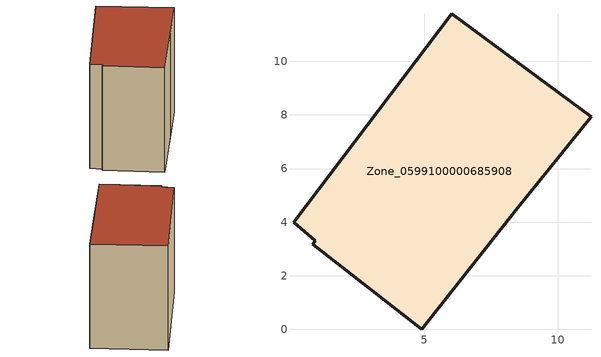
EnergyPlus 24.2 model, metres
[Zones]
Zone_0599100000685908
 floor ground (C_G): 0.84,3.16 0.94,3.3 0.13,3.99 6.03,11.78 11.23,7.94 8.5,4.54 4.91,0 z0
 wall outside (C_F): 6.03,11.78 0.13,3.99 0.94,3.3 0.84,3.16 4.91,0 8.5,4.54 11.23,7.94 6.03,11.78 z0:9.85
 roof outside (C_R): 0.94,3.3 0.84,3.16 4.91,0 8.5,4.54 11.23,7.94 6.03,11.78 0.13,3.99 z9.85
[BUILDING]
Pand.0599100000685908: North Axis=0; Terrain=City; Loads Convergence Tolerance Value=0.04; Temperature Convergence Tolerance Value=0.4; Solar Distribution=FullExterior; Maximum Number of Warmup Days=25; Minimum Number of Warmup Days=1
[Site:Location]
Rotterdam.The.Hague.AP_ZH_NLD Design_Conditions: Latitude=51.96; Longitude=4.45; Time Zone=1; Elevation=-4.5
[SITE:GROUNDTEMPERATURE:BUILDINGSURFACE]
18, 18, 18, 18, 18, 18, 18, 18, 18, 18, 18, 18
[MATERIAL] Thermal Absorptance=0.9; Solar Absorptance=0.7; Visible Absorptance=0.7
Name | Roughness | Thickness | Conductivity | Density | Specific Heat
G.TC.1946 | MediumSmooth | 0.15 | 1 | 540 | 1210
F.TC.1946 | Rough | 0.3 | 0.857143 | 1920 | 840
R.TC.1946 | MediumRough | 0.2 | 0.909091 | 1500 | 1000
[CONSTRUCTION]
C_G: G.TC.1946
C_F: F.TC.1946
C_R: R.TC.1946
[ZONE]
Zone_0599100000685908: Type=1; Multiplier=1; Ceiling Height=Autocalculate; Volume=Autocalculate; Floor Area=autocalculate; Part of Total Floor Area=Yes
[ZONEINFILTRATION:DESIGNFLOWRATE]
Infil_Zone_0599100000685908: Zone or ZoneList or Space or SpaceList=Zone_0599100000685908; Schedule=AlwaysOn; Design Flow Rate Calculation Method=Flow/Area; Flow Rate per Floor Area=0.003; Constant Term Coefficient=1; Temperature Term Coefficient=0; Velocity Term Coefficient=0; Velocity Squared Term Coefficient=0
[HVACTEMPLATE:ZONE:IDEALLOADSAIRSYSTEM]
Zone_0599100000685908: Maximum Heating Supply Air Temperature=50; Minimum Cooling Supply Air Temperature=13; Maximum Heating Supply Air Humidity Ratio=0.0156; Minimum Cooling Supply Air Humidity Ratio=0.0077; Heating Limit=NoLimit; Cooling Limit=NoLimit; Dehumidification Control Type=ConstantSensibleHeatRatio; Cooling Sensible Heat Ratio=0.7; Dehumidification Setpoint=60; Humidification Control Type=None; Humidification Setpoint=30; Outdoor Air Method=None; Outdoor Air Flow Rate per Person=0.00944; Outdoor Air Flow Rate per Zone Floor Area=0; Outdoor Air Flow Rate per Zone=0; Demand Controlled Ventilation Type=None; Outdoor Air Economizer Type=NoEconomizer; Heat Recovery Type=None; Sensible Heat Recovery Effectiveness=0.7; Latent Heat Recovery Effectiveness=0.65
[ZONECONTROL:THERMOSTAT]
ThermostatControl_Zone_0599100000685908: Zone or ZoneList=Zone_0599100000685908; Control Type Schedule=DualSetpointControlType; Control 1=Thermostat_Zone_0599100000685908; Temperature Difference Between Cutout And Setpoint=0
[THERMOSTATSETPOINT:DUALSETPOINT]
Thermostat_Zone_0599100000685908: Heating Setpoint Temperature Schedule=HeatingSetpoint_Zone_0599100000685908; Cooling Setpoint Temperature Schedule=CoolingSetpoint_Zone_0599100000685908
[SCHEDULE:COMPACT]
HeatingSetpoint_Zone_0599100000685908: Through: 12/31, For: AllDays, Until: 24:00, 21
CoolingSetpoint_Zone_0599100000685908: Through: 12/31, For: AllDays, Until: 24:00, 24
DualSetpointControlType: Through: 12/31, For: AllDays, Until: 24:00, 4
AlwaysOn: Through: 12/31, For: AllDays, Until: 24:00, 1
